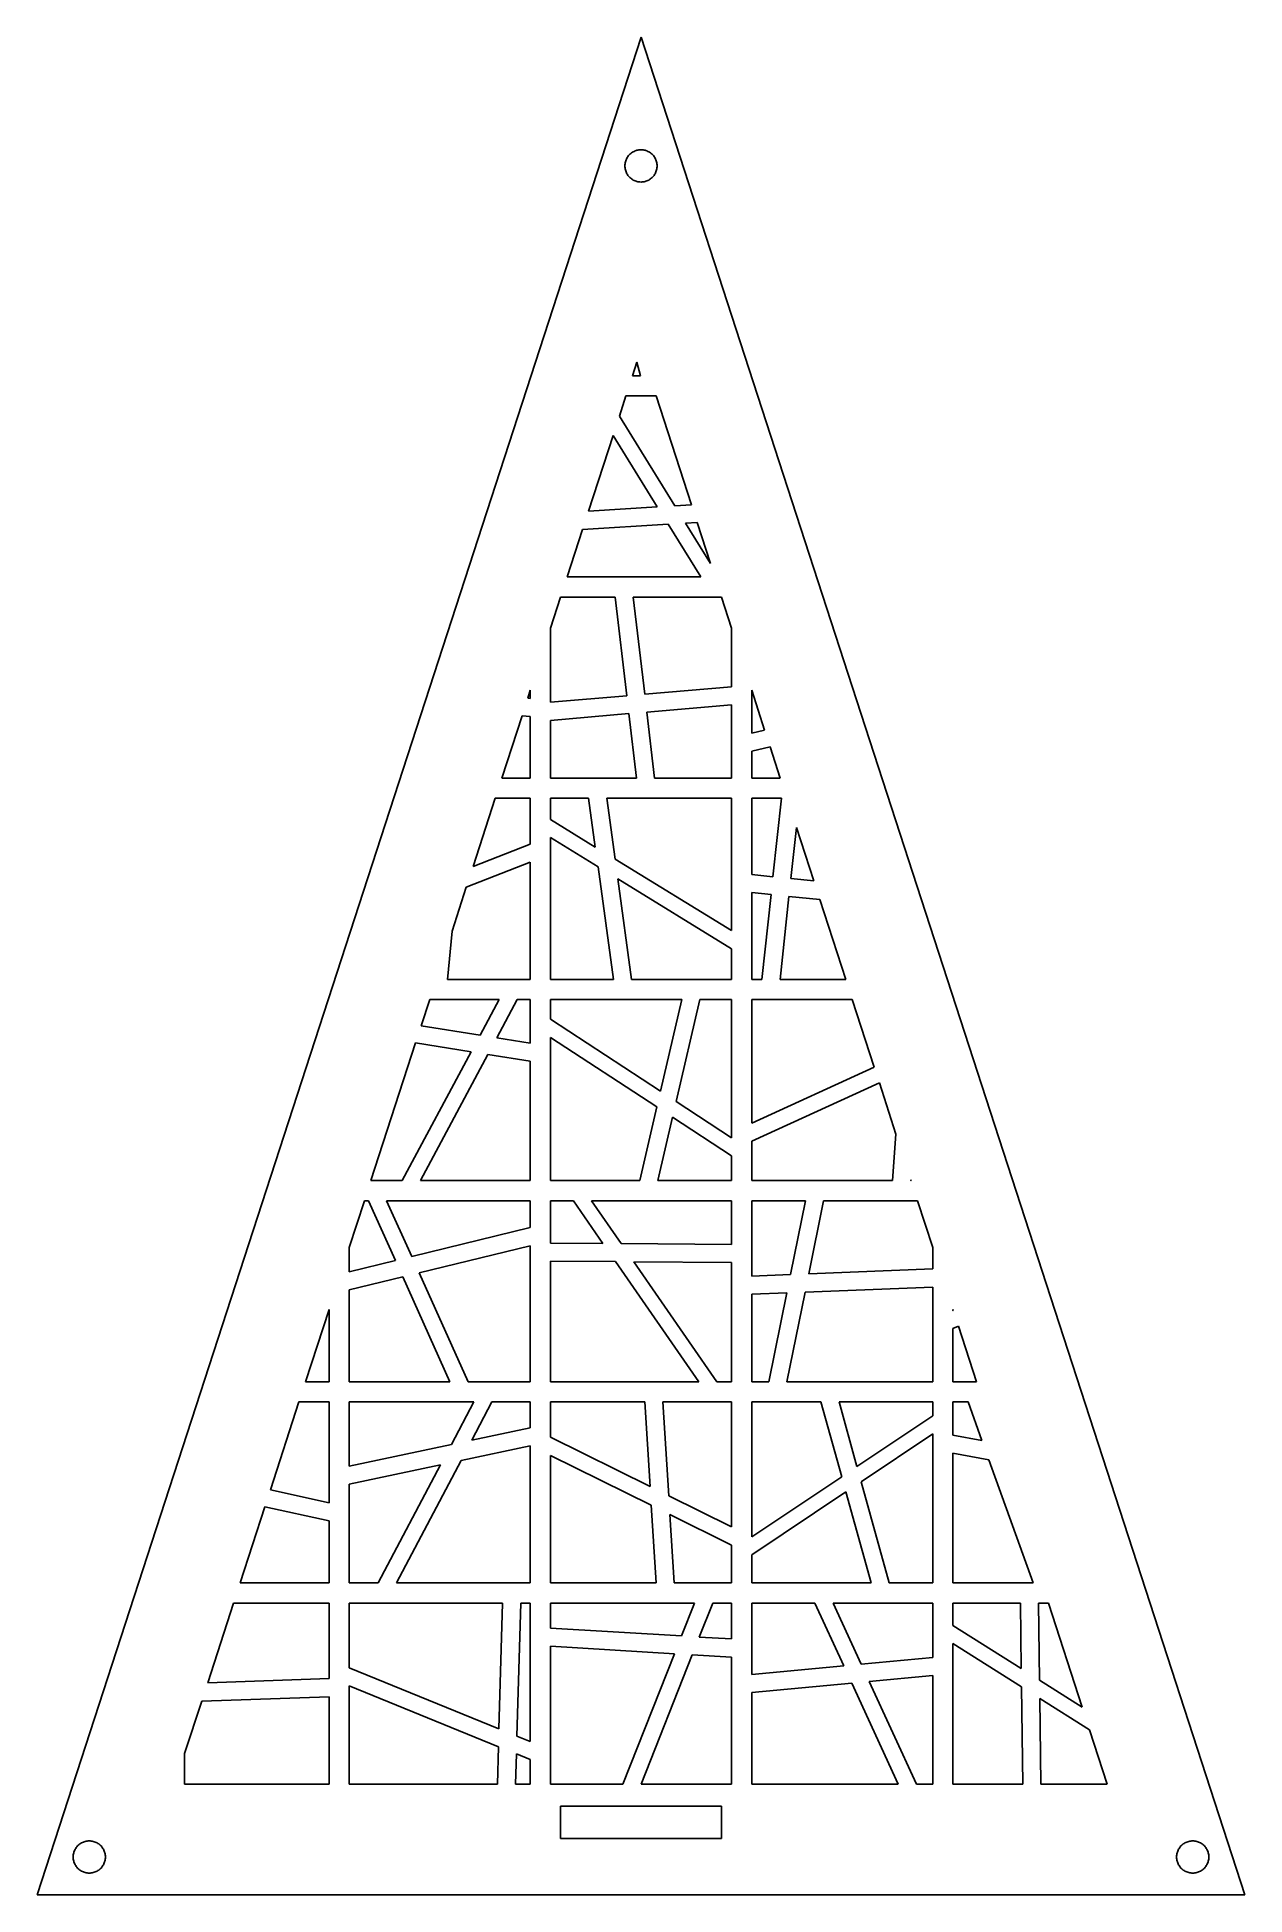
# Model space of a CAD drawing. Header units: metres. Extents: x -75 to 75, y 0 to 231.
import ezdxf

# ---------------------------------------------------------------- set-up
doc = ezdxf.new("R2010")
doc.units = ezdxf.units.M

msp = doc.modelspace()

# ---------------------------------------------------------------- linework, layer by layer
for p, q in [((0, 230.826), (-75, 0)), ((75, 0), (0, 230.826)), ((-2, 214.826), (-1.99605, 214.952)), ((-1.99605, 214.701), (-2, 214.826)), ((-1.99605, 214.952), (-1.98422, 215.077)), ((-1.98422, 214.576), (-1.99605, 214.701)), ((-1.98422, 215.077), (-1.96457, 215.201)), ((-1.96457, 215.201), (-1.93716, 215.324)), ((-1.93716, 215.324), (-1.9021, 215.444)), ((-1.9021, 215.444), (-1.85954, 215.562)), ((-1.85954, 215.562), (-1.80965, 215.678)), ((-1.80965, 215.678), (-1.75261, 215.79)), ((-1.75261, 215.79), (-1.68864, 215.898)), ((-1.68864, 215.898), (-1.61803, 216.002)), ((-1.61803, 216.002), (-1.54102, 216.101)), ((-1.54102, 216.101), (-1.45793, 216.195)), ((-1.45793, 216.195), (-1.36908, 216.284)), ((-1.36908, 216.284), (-1.27484, 216.367)), ((-1.27484, 216.367), (-1.17557, 216.444)), ((-1.17557, 216.444), (-1.07164, 216.515)), ((-1.07164, 216.515), (-0.963501, 216.579)), ((-0.963501, 216.579), (-0.851547, 216.636)), ((-0.851547, 216.636), (-0.736237, 216.686)), ((-0.736237, 216.686), (-0.618027, 216.728)), ((-0.618027, 216.728), (-0.497375, 216.763)), ((-0.497375, 216.763), (-0.374756, 216.791)), ((-0.374756, 216.791), (-0.250656, 216.81)), ((-0.250656, 216.81), (-0.12558, 216.822)), ((-0.12558, 216.822), (0, 216.826)), ((0, 216.826), (0.12558, 216.822)), ((0.12558, 216.822), (0.250656, 216.81)), ((0.250656, 216.81), (0.374756, 216.791)), ((0.374756, 216.791), (0.497375, 216.763)), ((0.497375, 216.763), (0.618027, 216.728)), ((0.618027, 216.728), (0.736237, 216.686)), ((0.736237, 216.686), (0.851547, 216.636)), ((0.851547, 216.636), (0.963501, 216.579)), ((0.963501, 216.579), (1.07164, 216.515)), ((1.07164, 216.515), (1.17557, 216.444)), ((1.17557, 216.444), (1.27484, 216.367)), ((1.27484, 216.367), (1.36908, 216.284)), ((1.36908, 216.284), (1.45793, 216.195)), ((1.45793, 216.195), (1.54102, 216.101)), ((1.54102, 216.101), (1.61803, 216.002)), ((1.61803, 216.002), (1.68864, 215.898)), ((1.68864, 215.898), (1.75261, 215.79)), ((1.75261, 215.79), (1.80965, 215.678)), ((1.80965, 215.678), (1.85954, 215.562)), ((1.85954, 215.562), (1.9021, 215.444)), ((1.9021, 215.444), (1.93716, 215.324)), ((1.93716, 215.324), (1.96457, 215.201)), ((1.96457, 215.201), (1.98422, 215.077)), ((1.98422, 215.077), (1.99605, 214.952)), ((1.99605, 214.701), (1.98422, 214.576)), ((1.99605, 214.952), (2, 214.826)), ((2, 214.826), (1.99605, 214.701)), ((-1.96457, 214.451), (-1.98422, 214.576)), ((-1.93716, 214.329), (-1.96457, 214.451)), ((-1.9021, 214.208), (-1.93716, 214.329)), ((-1.85954, 214.09), (-1.9021, 214.208)), ((-1.80965, 213.975), (-1.85954, 214.09)), ((-1.75261, 213.863), (-1.80965, 213.975)), ((-1.68864, 213.755), (-1.75261, 213.863)), ((-1.61803, 213.651), (-1.68864, 213.755)), ((-1.54102, 213.551), (-1.61803, 213.651)), ((-1.45793, 213.457), (-1.54102, 213.551)), ((-1.36908, 213.368), (-1.45793, 213.457)), ((-1.27484, 213.285), (-1.36908, 213.368)), ((-1.17557, 213.208), (-1.27484, 213.285)), ((-1.07164, 213.138), (-1.17557, 213.208)), ((-0.963501, 213.074), (-1.07164, 213.138)), ((-0.851547, 213.017), (-0.963501, 213.074)), ((-0.736237, 212.967), (-0.851547, 213.017)), ((-0.618027, 212.924), (-0.736237, 212.967)), ((-0.497375, 212.889), (-0.618027, 212.924)), ((-0.374756, 212.862), (-0.497375, 212.889)), ((-0.250656, 212.842), (-0.374756, 212.862)), ((-0.12558, 212.83), (-0.250656, 212.842)), ((0, 212.826), (-0.12558, 212.83)), ((0.12558, 212.83), (0, 212.826)), ((0.250656, 212.842), (0.12558, 212.83)), ((0.374756, 212.862), (0.250656, 212.842)), ((0.497375, 212.889), (0.374756, 212.862)), ((0.618027, 212.924), (0.497375, 212.889)), ((0.736237, 212.967), (0.618027, 212.924)), ((0.851547, 213.017), (0.736237, 212.967)), ((0.963501, 213.074), (0.851547, 213.017)), ((1.07164, 213.138), (0.963501, 213.074)), ((1.17557, 213.208), (1.07164, 213.138)), ((1.27484, 213.285), (1.17557, 213.208)), ((1.36908, 213.368), (1.27484, 213.285)), ((1.45793, 213.457), (1.36908, 213.368)), ((1.54102, 213.551), (1.45793, 213.457)), ((1.61803, 213.651), (1.54102, 213.551)), ((1.68864, 213.755), (1.61803, 213.651)), ((1.75261, 213.863), (1.68864, 213.755)), ((1.80965, 213.975), (1.75261, 213.863)), ((1.85954, 214.09), (1.80965, 213.975)), ((1.9021, 214.208), (1.85954, 214.09)), ((1.93716, 214.329), (1.9021, 214.208)), ((1.96457, 214.451), (1.93716, 214.329)), ((1.98422, 214.576), (1.96457, 214.451)), ((-1.05396, 188.75), (-0.504974, 190.439)), ((-0.504974, 190.439), (-0.064468, 188.75)), ((-0.064468, 188.75), (-1.05396, 188.75)), ((-2.6908, 183.712), (-1.86618, 186.25)), ((-1.86618, 186.25), (1.86618, 186.25)), ((1.86618, 186.25), (6.2614, 172.723)), ((4.19044, 172.596), (-2.6908, 183.712)), ((-6.51649, 171.938), (-3.46526, 181.328)), ((-3.46526, 181.328), (2.02293, 172.462)), ((2.02293, 172.462), (-6.51649, 171.938)), ((6.2614, 172.723), (4.19044, 172.596)), ((-9.17696, 163.75), (-7.26244, 169.642)), ((-7.26244, 169.642), (3.36456, 170.295)), ((3.36456, 170.295), (7.41615, 163.75)), ((5.53207, 170.428), (6.97815, 170.517)), ((8.63657, 165.413), (5.53207, 170.428)), ((6.97815, 170.517), (8.63657, 165.413)), ((7.41615, 163.75), (-9.17696, 163.75)), ((-11.2499, 157.37), (-9.98918, 161.25)), ((-9.98918, 161.25), (-3.20663, 161.25)), ((-3.20663, 161.25), (-1.76697, 149.002)), ((-0.957108, 161.25), (9.98918, 161.25)), ((0.460052, 149.193), (-0.957108, 161.25)), ((9.98918, 161.25), (11.2499, 157.37)), ((-11.2499, 148.186), (-11.2499, 157.37)), ((11.2499, 157.37), (11.2499, 150.121)), ((11.2499, 150.121), (0.460052, 149.193)), ((-14.0689, 148.694), (-13.7497, 149.676)), ((-13.7497, 148.665), (-14.0689, 148.694)), ((-13.7497, 149.676), (-13.7497, 148.665)), ((-1.76697, 149.002), (-11.2499, 148.186)), ((0.721359, 146.966), (11.2499, 147.871)), ((11.2499, 147.871), (11.2499, 138.75)), ((13.7497, 149.676), (15.3558, 144.733)), ((13.7497, 144.337), (13.7497, 149.676)), ((-17.2999, 138.75), (-14.7789, 146.509)), ((-14.7789, 146.509), (-13.7497, 146.415)), ((-13.7497, 146.415), (-13.7497, 138.75)), ((-11.2499, 145.937), (-1.50528, 146.774)), ((-11.2499, 138.75), (-11.2499, 145.937)), ((-1.50528, 146.774), (-0.561905, 138.75)), ((1.68724, 138.75), (0.721359, 146.966)), ((15.3558, 144.733), (13.7497, 144.337)), ((13.7497, 142.087), (16.0326, 142.65)), ((13.7497, 138.75), (13.7497, 142.087)), ((16.0326, 142.65), (17.2999, 138.75)), ((-13.7497, 138.75), (-17.2999, 138.75)), ((-0.561905, 138.75), (-11.2499, 138.75)), ((11.2499, 138.75), (1.68724, 138.75)), ((17.2999, 138.75), (13.7497, 138.75)), ((-20.859, 127.796), (-18.1122, 136.25)), ((-18.1122, 136.25), (-13.7497, 136.25)), ((-13.7497, 136.25), (-13.7497, 130.557)), ((-11.2499, 133.615), (-11.2499, 136.25)), ((-11.2499, 136.25), (-6.51283, 136.25)), ((-6.51283, 136.25), (-5.67856, 130.198)), ((-3.22037, 128.69), (-4.26292, 136.25)), ((-4.26292, 136.25), (11.2499, 136.25)), ((11.2499, 136.25), (11.2499, 119.814)), ((13.7497, 126.778), (13.7497, 136.25)), ((13.7497, 136.25), (17.4339, 136.25)), ((17.4339, 136.25), (16.3879, 126.507)), ((-5.67856, 130.198), (-11.2499, 133.615)), ((18.6138, 126.277), (19.2939, 132.613)), ((19.2939, 132.613), (21.4473, 125.985)), ((-13.7497, 130.557), (-20.859, 127.796)), ((-11.2499, 113.75), (-11.2499, 131.365)), ((-11.2499, 131.365), (-5.33943, 127.74)), ((-21.6956, 125.221), (-13.7497, 128.307)), ((-13.7497, 128.307), (-13.7497, 113.75)), ((-5.33943, 127.74), (-3.41072, 113.75)), ((11.2499, 119.814), (-3.22037, 128.69)), ((-23.4722, 119.754), (-21.6956, 125.221)), ((-1.16081, 113.75), (-2.88162, 126.233)), ((-2.88162, 126.233), (11.2499, 117.564)), ((16.3879, 126.507), (13.7497, 126.778)), ((21.4473, 125.985), (18.6138, 126.277)), ((13.7497, 113.75), (13.7497, 124.529)), ((13.7497, 124.529), (16.1491, 124.282)), ((16.1491, 124.282), (15.0185, 113.75)), ((17.2684, 113.75), (18.3746, 124.052)), ((18.3746, 124.052), (22.2036, 123.658)), ((22.2036, 123.658), (25.4229, 113.75)), ((-24.0147, 113.75), (-23.4722, 119.754)), ((11.2499, 117.564), (11.2499, 113.75)), ((-13.7497, 113.75), (-24.0147, 113.75)), ((-3.41072, 113.75), (-11.2499, 113.75)), ((11.2499, 113.75), (-1.16081, 113.75)), ((15.0185, 113.75), (13.7497, 113.75)), ((25.4229, 113.75), (17.2684, 113.75)), ((-27.2936, 107.993), (-26.2352, 111.25)), ((-26.2352, 111.25), (-17.6243, 111.25)), ((-17.6243, 111.25), (-19.9848, 106.831)), ((-17.9108, 106.502), (-15.3744, 111.25)), ((-15.3744, 111.25), (-13.7497, 111.25)), ((-13.7497, 111.25), (-13.7497, 105.841)), ((-11.2499, 108.793), (-11.2499, 111.25)), ((-11.2499, 111.25), (5.05371, 111.25)), ((5.05371, 111.25), (2.40974, 99.8474)), ((4.36287, 98.5683), (7.30362, 111.25)), ((7.30362, 111.25), (11.2499, 111.25)), ((11.2499, 111.25), (11.2499, 94.0575)), ((13.7497, 111.25), (26.2352, 111.25)), ((13.7497, 95.8858), (13.7497, 111.25)), ((26.2352, 111.25), (28.9691, 102.836)), ((2.40974, 99.8474), (-11.2499, 108.793)), ((-19.9848, 106.831), (-27.2936, 107.993)), ((-13.7497, 105.841), (-17.9108, 106.502)), ((-11.2499, 88.7501), (-11.2499, 106.543)), ((-11.2499, 106.543), (1.95694, 97.8939)), ((-33.5458, 88.7501), (-27.9887, 105.853)), ((-21.093, 104.757), (-29.6448, 88.7501)), ((-27.9887, 105.853), (-21.093, 104.757)), ((-27.3945, 88.7501), (-19.0189, 104.428)), ((-19.0189, 104.428), (-13.7497, 103.591)), ((-13.7497, 103.591), (-13.7497, 88.7501)), ((28.9691, 102.836), (13.7497, 95.8858)), ((13.7497, 93.6359), (29.6058, 100.876)), ((29.6058, 100.876), (31.6686, 94.5275)), ((1.95694, 97.8939), (-0.163269, 88.7501)), ((11.2499, 94.0575), (4.36287, 98.5683)), ((2.08626, 88.7501), (3.91006, 96.6148)), ((3.91006, 96.6148), (11.2499, 91.8076)), ((13.7497, 88.7501), (13.7497, 93.6359)), ((31.6686, 94.5275), (31.2561, 88.7501)), ((11.2499, 91.8076), (11.2499, 88.7501)), ((-29.6448, 88.7501), (-33.5458, 88.7501)), ((-13.7497, 88.7501), (-27.3945, 88.7501)), ((-0.163269, 88.7501), (-11.2499, 88.7501)), ((11.2499, 88.7501), (2.08626, 88.7501)), ((31.2561, 88.7501), (13.7497, 88.7501)), ((33.5064, 88.7501), (33.5135, 88.8495)), ((33.5458, 88.7501), (33.5064, 88.7501)), ((33.5135, 88.8495), (33.5458, 88.7501)), ((-36.2499, 80.4277), (-34.358, 86.2503)), ((-34.358, 86.2503), (-33.8509, 86.2503)), ((-33.8509, 86.2503), (-30.505, 78.8128)), ((-31.601, 86.2503), (-13.7497, 86.2503)), ((-28.4779, 79.3083), (-31.601, 86.2503)), ((-13.7497, 86.2503), (-13.7497, 82.909)), ((-11.2499, 80.9891), (-11.2499, 86.2503)), ((-11.2499, 86.2503), (-8.39653, 86.2503)), ((-8.39653, 86.2503), (-4.72145, 80.9402)), ((-2.4601, 80.9231), (-6.14662, 86.2503)), ((-6.14662, 86.2503), (11.2499, 86.2503)), ((11.2499, 86.2503), (11.2499, 80.8205)), ((13.7497, 86.2503), (20.4178, 86.2503)), ((13.7497, 76.8799), (13.7497, 86.2503)), ((20.4178, 86.2503), (18.5608, 77.0706)), ((20.829, 77.1606), (22.6681, 86.2503)), ((22.6681, 86.2503), (34.358, 86.2503)), ((34.358, 86.2503), (36.2499, 80.4277)), ((-13.7497, 82.909), (-28.4779, 79.3083)), ((-4.72145, 80.9402), (-11.2499, 80.9891)), ((11.2499, 80.8205), (-2.4601, 80.9231)), ((-36.2499, 77.4082), (-36.2499, 80.4277)), ((-30.505, 78.8128), (-36.2499, 77.4082)), ((-27.5658, 77.2812), (-13.7497, 80.6587)), ((-13.7497, 80.6587), (-13.7497, 63.7501)), ((-11.2499, 63.7501), (-11.2499, 78.7388)), ((-11.2499, 78.7388), (-3.15628, 78.6785)), ((-3.15628, 78.6785), (7.1743, 63.7501)), ((9.42421, 63.7501), (-0.894928, 78.6613)), ((-0.894928, 78.6613), (11.2499, 78.5706)), ((11.2499, 78.5706), (11.2499, 63.7501)), ((36.2499, 80.4277), (36.2499, 77.7729)), ((-36.2499, 75.1579), (-29.5933, 76.7853)), ((-29.5933, 76.7853), (-23.7289, 63.7501)), ((-21.4787, 63.7501), (-27.5658, 77.2812)), ((18.5608, 77.0706), (13.7497, 76.8799)), ((36.2499, 77.7729), (20.829, 77.1606)), ((-36.2499, 63.7501), (-36.2499, 75.1579)), ((13.7497, 74.63), (18.1023, 74.8028)), ((13.7497, 63.7501), (13.7497, 74.63)), ((18.1023, 74.8028), (15.8661, 63.7501)), ((18.1164, 63.7501), (20.3705, 74.8928)), ((20.3705, 74.8928), (36.2499, 75.5226)), ((36.2499, 75.5226), (36.2499, 63.7501)), ((-41.6688, 63.7501), (-38.7497, 72.7341)), ((-38.7497, 72.7341), (-38.7497, 63.7501)), ((38.7497, 72.7341), (38.786, 72.6224)), ((38.7497, 72.607), (38.7497, 72.7341)), ((38.786, 72.6224), (38.7497, 72.607)), ((38.7497, 70.3571), (39.4289, 70.6437)), ((38.7497, 63.7501), (38.7497, 70.3571)), ((39.4289, 70.6437), (41.6688, 63.7501)), ((-38.7497, 63.7501), (-41.6688, 63.7501)), ((-23.7289, 63.7501), (-36.2499, 63.7501)), ((-13.7497, 63.7501), (-21.4787, 63.7501)), ((7.1743, 63.7501), (-11.2499, 63.7501)), ((11.2499, 63.7501), (9.42421, 63.7501)), ((15.8661, 63.7501), (13.7497, 63.7501)), ((36.2499, 63.7501), (18.1164, 63.7501)), ((41.6688, 63.7501), (38.7497, 63.7501)), ((-46.037, 50.3062), (-42.481, 61.2503)), ((-42.481, 61.2503), (-38.7497, 61.2503)), ((-38.7497, 61.2503), (-38.7497, 48.716)), ((-36.2499, 61.2503), (-20.7668, 61.2503)), ((-36.2499, 53.2822), (-36.2499, 61.2503)), ((-20.7668, 61.2503), (-23.5508, 55.97)), ((-21.0178, 56.506), (-18.5169, 61.2503)), ((-18.5169, 61.2503), (-13.7497, 61.2503)), ((-13.7497, 61.2503), (-13.7497, 58.0444)), ((-11.2499, 56.8516), (-11.2499, 61.2503)), ((-11.2499, 61.2503), (0.457001, 61.2503)), ((0.457001, 61.2503), (1.12305, 50.724)), ((3.44582, 49.5739), (2.70729, 61.2503)), ((2.70729, 61.2503), (11.2499, 61.2503)), ((11.2499, 61.2503), (11.2499, 45.7088)), ((13.7497, 61.2503), (22.3511, 61.2503)), ((13.7497, 44.4912), (13.7497, 61.2503)), ((22.3511, 61.2503), (24.9252, 51.955)), ((24.6014, 61.2503), (36.2499, 61.2503)), ((26.8242, 53.2234), (24.6014, 61.2503)), ((36.2499, 61.2503), (36.2499, 59.5188)), ((38.7497, 57.1293), (38.7497, 61.2503)), ((38.7497, 61.2503), (40.6242, 61.2503)), ((40.6242, 61.2503), (42.3504, 56.4552)), ((-13.7497, 58.0444), (-21.0178, 56.506)), ((36.2499, 59.5188), (26.8242, 53.2234)), ((-23.5508, 55.97), (-36.2499, 53.2822)), ((-22.3534, 53.9734), (-13.7497, 55.7945)), ((-13.7497, 55.7945), (-13.7497, 38.7501)), ((1.12305, 50.724), (-11.2499, 56.8516)), ((27.3499, 51.3248), (36.2499, 57.2689)), ((36.2499, 57.2689), (36.2499, 38.7501)), ((42.3504, 56.4552), (38.7497, 57.1293)), ((-36.2499, 51.0319), (-24.8863, 53.437)), ((-24.8863, 53.437), (-32.6294, 38.7501)), ((-30.3799, 38.7501), (-22.3534, 53.9734)), ((-11.2499, 38.7501), (-11.2499, 54.6013)), ((-11.2499, 54.6013), (1.27029, 48.4009)), ((38.7497, 38.7501), (38.7497, 54.879)), ((38.7497, 54.879), (43.2186, 54.0424)), ((43.2186, 54.0424), (48.7228, 38.7501)), ((-36.2499, 38.7501), (-36.2499, 51.0319)), ((24.9252, 51.955), (13.7497, 44.4912)), ((30.8323, 38.7501), (27.3499, 51.3248)), ((-38.7497, 48.716), (-46.037, 50.3062)), ((11.2499, 45.7088), (3.44582, 49.5739)), ((13.7497, 42.2413), (25.4509, 50.0565)), ((25.4509, 50.0565), (28.582, 38.7501)), ((-49.7918, 38.7501), (-46.7197, 48.2051)), ((-46.7197, 48.2051), (-38.7497, 46.4657)), ((-38.7497, 46.4657), (-38.7497, 38.7501)), ((1.27029, 48.4009), (1.88065, 38.7501)), ((4.13017, 38.7501), (3.59268, 47.2507)), ((3.59268, 47.2507), (11.2499, 43.4589)), ((11.2499, 43.4589), (11.2499, 38.7501)), ((13.7497, 38.7501), (13.7497, 42.2413)), ((-38.7497, 38.7501), (-49.7918, 38.7501)), ((-32.6294, 38.7501), (-36.2499, 38.7501)), ((-13.7497, 38.7501), (-30.3799, 38.7501)), ((1.88065, 38.7501), (-11.2499, 38.7501)), ((11.2499, 38.7501), (4.13017, 38.7501)), ((28.582, 38.7501), (13.7497, 38.7501)), ((36.2499, 38.7501), (30.8323, 38.7501)), ((48.7228, 38.7501), (38.7497, 38.7501)), ((-53.8221, 26.3461), (-50.604, 36.2503)), ((-50.604, 36.2503), (-38.7497, 36.2503)), ((-38.7497, 36.2503), (-38.7497, 26.8677)), ((-36.2499, 28.2066), (-36.2499, 36.2503)), ((-36.2499, 36.2503), (-17.1844, 36.2503)), ((-17.1844, 36.2503), (-17.6392, 20.6314)), ((-15.4152, 19.7266), (-14.9342, 36.2503)), ((-14.9342, 36.2503), (-13.7497, 36.2503)), ((-13.7497, 36.2503), (-13.7497, 19.0483)), ((-11.2499, 33.1436), (-11.2499, 36.2503)), ((-11.2499, 36.2503), (6.66389, 36.2503)), ((6.66389, 36.2503), (5.04684, 32.1651)), ((7.24449, 32.0332), (8.9138, 36.2503)), ((8.9138, 36.2503), (11.2499, 36.2503)), ((11.2499, 36.2503), (11.2499, 31.7924)), ((13.7497, 36.2503), (21.6053, 36.2503)), ((13.7497, 27.3758), (13.7497, 36.2503)), ((21.6053, 36.2503), (25.1919, 28.4554)), ((23.8556, 36.2503), (36.2499, 36.2503)), ((27.3483, 28.6591), (23.8556, 36.2503)), ((36.2499, 36.2503), (36.2499, 29.4987)), ((38.7497, 33.4774), (38.7497, 36.2503)), ((38.7497, 36.2503), (47.1371, 36.2503)), ((47.1371, 36.2503), (47.2363, 28.112)), ((49.5033, 26.6788), (49.387, 36.2503)), ((49.387, 36.2503), (50.604, 36.2503)), ((50.604, 36.2503), (54.8025, 23.3286)), ((5.04684, 32.1651), (-11.2499, 33.1436)), ((47.2363, 28.112), (38.7497, 33.4774)), ((-11.2499, 13.7501), (-11.2499, 30.8937)), ((-11.2499, 30.8937), (4.17709, 29.9671)), ((11.2499, 31.7924), (7.24449, 32.0332)), ((38.7497, 13.7501), (38.7497, 31.2279)), ((38.7497, 31.2279), (47.2637, 25.845)), ((-17.6392, 20.6314), (-36.2499, 28.2066)), ((4.17709, 29.9671), (-2.24113, 13.7501)), ((0.008392, 13.7501), (6.37474, 29.8351)), ((6.37474, 29.8351), (11.2499, 29.5422)), ((11.2499, 29.5422), (11.2499, 13.7501)), ((25.1919, 28.4554), (13.7497, 27.3758)), ((36.2499, 29.4987), (27.3483, 28.6591)), ((-38.7497, 26.8677), (-53.8221, 26.3461)), ((-36.2499, 13.7501), (-36.2499, 25.9571)), ((-36.2499, 25.9571), (-17.704, 18.4078)), ((13.7497, 25.1259), (26.1841, 26.2989)), ((26.1841, 26.2989), (31.9576, 13.7501)), ((28.3405, 26.5022), (36.2499, 27.2488)), ((34.2075, 13.7501), (28.3405, 26.5022)), ((36.2499, 27.2488), (36.2499, 13.7501)), ((47.2637, 25.845), (47.411, 13.7501)), ((54.8025, 23.3286), (49.5033, 26.6788)), ((-56.681, 17.5473), (-54.5614, 24.0706)), ((-54.5614, 24.0706), (-38.7497, 24.6181)), ((-38.7497, 24.6181), (-38.7497, 13.7501)), ((13.7497, 13.7501), (13.7497, 25.1259)), ((49.6609, 13.7501), (49.5312, 24.4114)), ((49.5312, 24.4114), (55.7226, 20.497)), ((-13.7497, 19.0483), (-15.4152, 19.7266)), ((55.7226, 20.497), (57.9148, 13.7501)), ((-56.6982, 13.7501), (-56.681, 17.5473)), ((-17.704, 18.4078), (-17.8394, 13.7501)), ((-15.5895, 13.7501), (-15.48, 17.5022)), ((-15.48, 17.5022), (-13.7497, 16.798)), ((-13.7497, 16.798), (-13.7497, 13.7501)), ((-38.7497, 13.7501), (-56.6982, 13.7501)), ((-17.8394, 13.7501), (-36.2499, 13.7501)), ((-13.7497, 13.7501), (-15.5895, 13.7501)), ((-2.24113, 13.7501), (-11.2499, 13.7501)), ((11.2499, 13.7501), (0.008392, 13.7501)), ((31.9576, 13.7501), (13.7497, 13.7501)), ((36.2499, 13.7501), (34.2075, 13.7501)), ((47.411, 13.7501), (38.7497, 13.7501)), ((57.9148, 13.7501), (49.6609, 13.7501)), ((-10, 7), (-10, 11)), ((-10, 11), (10, 11)), ((10, 11), (10, 7)), ((10, 7), (-10, 7)), ((-70.5279, 4.70227), (-70.5239, 4.82785)), ((-70.5239, 4.57669), (-70.5279, 4.70227)), ((-70.5239, 4.82785), (-70.5121, 4.95294)), ((-70.5121, 4.95294), (-70.4924, 5.07704)), ((-70.4924, 5.07704), (-70.465, 5.19966)), ((-70.465, 5.19966), (-70.43, 5.32031)), ((-70.43, 5.32031), (-70.3874, 5.43852)), ((-70.3874, 5.43852), (-70.3375, 5.55383)), ((-70.3375, 5.55383), (-70.2805, 5.66579)), ((-70.2805, 5.66579), (-70.2165, 5.77393)), ((-70.2165, 5.77393), (-70.1459, 5.87784)), ((-70.1459, 5.87784), (-70.0689, 5.97713)), ((-70.0689, 5.97713), (-69.9858, 6.07137)), ((-69.9858, 6.07137), (-69.897, 6.16022)), ((-69.897, 6.16022), (-69.8027, 6.2433)), ((-69.8027, 6.2433), (-69.7034, 6.32031)), ((-69.7034, 6.32031), (-69.5995, 6.39093)), ((-69.5995, 6.39093), (-69.4914, 6.4549)), ((-69.4914, 6.4549), (-69.3794, 6.51193)), ((-69.3794, 6.51193), (-69.2641, 6.56183)), ((-69.2641, 6.56183), (-69.1459, 6.60439)), ((-69.1459, 6.60439), (-69.0252, 6.63943)), ((-69.0252, 6.63943), (-68.9026, 6.66685)), ((-68.9026, 6.66685), (-68.7785, 6.68651)), ((-68.7785, 6.68651), (-68.6534, 6.69833)), ((-68.6534, 6.69833), (-68.5279, 6.70227)), ((-68.5279, 6.70227), (-68.4023, 6.69833)), ((-68.4023, 6.69833), (-68.2772, 6.68651)), ((-68.2772, 6.68651), (-68.1531, 6.66685)), ((-68.1531, 6.66685), (-68.0305, 6.63943)), ((-68.0305, 6.63943), (-67.9098, 6.60439)), ((-67.9098, 6.60439), (-67.7916, 6.56183)), ((-67.7916, 6.56183), (-67.6763, 6.51193)), ((-67.6763, 6.51193), (-67.5643, 6.4549)), ((-67.5643, 6.4549), (-67.4562, 6.39093)), ((-67.4562, 6.39093), (-67.3523, 6.32031)), ((-67.3523, 6.32031), (-67.253, 6.2433)), ((-67.253, 6.2433), (-67.1588, 6.16022)), ((-67.1588, 6.16022), (-67.0699, 6.07137)), ((-67.0699, 6.07137), (-66.9868, 5.97713)), ((-66.9868, 5.97713), (-66.9098, 5.87784)), ((-66.9098, 5.87784), (-66.8392, 5.77393)), ((-66.8392, 5.77393), (-66.7752, 5.66579)), ((-66.7752, 5.66579), (-66.7182, 5.55383)), ((-66.7182, 5.55383), (-66.6683, 5.43852)), ((-66.6683, 5.43852), (-66.6257, 5.32031)), ((-66.6257, 5.32031), (-66.5907, 5.19966)), ((-66.5907, 5.19966), (-66.5633, 5.07704)), ((-66.5633, 5.07704), (-66.5436, 4.95294)), ((-66.5436, 4.95294), (-66.5318, 4.82785)), ((-66.5318, 4.82785), (-66.5279, 4.70227)), ((-66.5279, 4.70227), (-66.5318, 4.57669)), ((66.5279, 4.70227), (66.5318, 4.82785)), ((66.5318, 4.57669), (66.5279, 4.70227)), ((66.5318, 4.82785), (66.5436, 4.95294)), ((66.5436, 4.95294), (66.5633, 5.07704)), ((66.5633, 5.07704), (66.5907, 5.19966)), ((66.5907, 5.19966), (66.6257, 5.32031)), ((66.6257, 5.32031), (66.6683, 5.43852)), ((66.6683, 5.43852), (66.7182, 5.55383)), ((66.7182, 5.55383), (66.7752, 5.66579)), ((66.7752, 5.66579), (66.8392, 5.77393)), ((66.8392, 5.77393), (66.9098, 5.87784)), ((66.9098, 5.87784), (66.9868, 5.97713)), ((66.9868, 5.97713), (67.0699, 6.07137)), ((67.0699, 6.07137), (67.1588, 6.16022)), ((67.1588, 6.16022), (67.253, 6.2433)), ((67.253, 6.2433), (67.3523, 6.32031)), ((67.3523, 6.32031), (67.4562, 6.39093)), ((67.4562, 6.39093), (67.5643, 6.4549)), ((67.5643, 6.4549), (67.6763, 6.51193)), ((67.6763, 6.51193), (67.7916, 6.56183)), ((67.7916, 6.56183), (67.9098, 6.60439)), ((67.9098, 6.60439), (68.0305, 6.63943)), ((68.0305, 6.63943), (68.1531, 6.66685)), ((68.1531, 6.66685), (68.2772, 6.68651)), ((68.2772, 6.68651), (68.4023, 6.69833)), ((68.4023, 6.69833), (68.5279, 6.70227)), ((68.5279, 6.70227), (68.6534, 6.69833)), ((68.6534, 6.69833), (68.7785, 6.68651)), ((68.7785, 6.68651), (68.9026, 6.66685)), ((68.9026, 6.66685), (69.0252, 6.63943)), ((69.0252, 6.63943), (69.1459, 6.60439)), ((69.1459, 6.60439), (69.2641, 6.56183)), ((69.2641, 6.56183), (69.3794, 6.51193)), ((69.3794, 6.51193), (69.4914, 6.4549)), ((69.4914, 6.4549), (69.5995, 6.39093)), ((69.5995, 6.39093), (69.7034, 6.32031)), ((69.7034, 6.32031), (69.8027, 6.2433)), ((69.8027, 6.2433), (69.897, 6.16022)), ((69.897, 6.16022), (69.9858, 6.07137)), ((69.9858, 6.07137), (70.0689, 5.97713)), ((70.0689, 5.97713), (70.1459, 5.87784)), ((70.1459, 5.87784), (70.2165, 5.77393)), ((70.2165, 5.77393), (70.2805, 5.66579)), ((70.2805, 5.66579), (70.3375, 5.55383)), ((70.3375, 5.55383), (70.3874, 5.43852)), ((70.3874, 5.43852), (70.43, 5.32031)), ((70.43, 5.32031), (70.465, 5.19966)), ((70.465, 5.19966), (70.4924, 5.07704)), ((70.4924, 5.07704), (70.5121, 4.95294)), ((70.5121, 4.95294), (70.5239, 4.82785)), ((70.5239, 4.82785), (70.5279, 4.70227)), ((70.5279, 4.70227), (70.5239, 4.57669)), ((-70.5121, 4.45161), (-70.5239, 4.57669)), ((-70.4924, 4.32751), (-70.5121, 4.45161)), ((-70.465, 4.2049), (-70.4924, 4.32751)), ((-70.43, 4.08424), (-70.465, 4.2049)), ((-70.3874, 3.96602), (-70.43, 4.08424)), ((-70.3375, 3.85072), (-70.3874, 3.96602)), ((-70.2805, 3.73877), (-70.3375, 3.85072)), ((-70.2165, 3.63062), (-70.2805, 3.73877)), ((-70.1459, 3.5267), (-70.2165, 3.63062)), ((-70.0689, 3.42743), (-70.1459, 3.5267)), ((-69.9858, 3.33318), (-70.0689, 3.42743)), ((-69.897, 3.24434), (-69.9858, 3.33318)), ((-69.8027, 3.16125), (-69.897, 3.24434)), ((-69.7034, 3.08424), (-69.8027, 3.16125)), ((-69.5995, 3.01363), (-69.7034, 3.08424)), ((-69.4914, 2.94966), (-69.5995, 3.01363)), ((-69.3794, 2.89262), (-69.4914, 2.94966)), ((-69.2641, 2.84273), (-69.3794, 2.89262)), ((-69.1459, 2.80016), (-69.2641, 2.84273)), ((-69.0252, 2.76511), (-69.1459, 2.80016)), ((-68.9026, 2.7377), (-69.0252, 2.76511)), ((-68.7785, 2.71805), (-68.9026, 2.7377)), ((-68.6534, 2.70622), (-68.7785, 2.71805)), ((-68.5279, 2.70227), (-68.6534, 2.70622)), ((-68.4023, 2.70622), (-68.5279, 2.70227)), ((-68.2772, 2.71805), (-68.4023, 2.70622)), ((-68.1531, 2.7377), (-68.2772, 2.71805)), ((-68.0305, 2.76511), (-68.1531, 2.7377)), ((-67.9098, 2.80016), (-68.0305, 2.76511)), ((-67.7916, 2.84273), (-67.9098, 2.80016)), ((-67.6763, 2.89262), (-67.7916, 2.84273)), ((-67.5643, 2.94966), (-67.6763, 2.89262)), ((-67.4562, 3.01363), (-67.5643, 2.94966)), ((-67.3523, 3.08424), (-67.4562, 3.01363)), ((-67.253, 3.16125), (-67.3523, 3.08424)), ((-67.1588, 3.24434), (-67.253, 3.16125)), ((-67.0699, 3.33318), (-67.1588, 3.24434)), ((-66.9868, 3.42743), (-67.0699, 3.33318)), ((-66.9098, 3.5267), (-66.9868, 3.42743)), ((-66.8392, 3.63062), (-66.9098, 3.5267)), ((-66.7752, 3.73877), (-66.8392, 3.63062)), ((-66.7182, 3.85072), (-66.7752, 3.73877)), ((-66.6683, 3.96602), (-66.7182, 3.85072)), ((-66.6257, 4.08424), (-66.6683, 3.96602)), ((-66.5907, 4.2049), (-66.6257, 4.08424)), ((-66.5633, 4.32751), (-66.5907, 4.2049)), ((-66.5436, 4.45161), (-66.5633, 4.32751)), ((-66.5318, 4.57669), (-66.5436, 4.45161)), ((66.5436, 4.45161), (66.5318, 4.57669)), ((66.5633, 4.32751), (66.5436, 4.45161)), ((66.5907, 4.2049), (66.5633, 4.32751)), ((66.6257, 4.08424), (66.5907, 4.2049)), ((66.6683, 3.96602), (66.6257, 4.08424)), ((66.7182, 3.85072), (66.6683, 3.96602)), ((66.7752, 3.73877), (66.7182, 3.85072)), ((66.8392, 3.63062), (66.7752, 3.73877)), ((66.9098, 3.5267), (66.8392, 3.63062)), ((66.9868, 3.42743), (66.9098, 3.5267)), ((67.0699, 3.33318), (66.9868, 3.42743)), ((67.1588, 3.24434), (67.0699, 3.33318)), ((67.253, 3.16125), (67.1588, 3.24434)), ((67.3523, 3.08424), (67.253, 3.16125)), ((67.4562, 3.01363), (67.3523, 3.08424)), ((67.5643, 2.94966), (67.4562, 3.01363)), ((67.6763, 2.89262), (67.5643, 2.94966)), ((67.7916, 2.84273), (67.6763, 2.89262)), ((67.9098, 2.80016), (67.7916, 2.84273)), ((68.0305, 2.76511), (67.9098, 2.80016)), ((68.1531, 2.7377), (68.0305, 2.76511)), ((68.2772, 2.71805), (68.1531, 2.7377)), ((68.4023, 2.70622), (68.2772, 2.71805)), ((68.5279, 2.70227), (68.4023, 2.70622)), ((68.6534, 2.70622), (68.5279, 2.70227)), ((68.7785, 2.71805), (68.6534, 2.70622)), ((68.9026, 2.7377), (68.7785, 2.71805)), ((69.0252, 2.76511), (68.9026, 2.7377)), ((69.1459, 2.80016), (69.0252, 2.76511)), ((69.2641, 2.84273), (69.1459, 2.80016)), ((69.3794, 2.89262), (69.2641, 2.84273)), ((69.4914, 2.94966), (69.3794, 2.89262)), ((69.5995, 3.01363), (69.4914, 2.94966)), ((69.7034, 3.08424), (69.5995, 3.01363)), ((69.8027, 3.16125), (69.7034, 3.08424)), ((69.897, 3.24434), (69.8027, 3.16125)), ((69.9858, 3.33318), (69.897, 3.24434)), ((70.0689, 3.42743), (69.9858, 3.33318)), ((70.1459, 3.5267), (70.0689, 3.42743)), ((70.2165, 3.63062), (70.1459, 3.5267)), ((70.2805, 3.73877), (70.2165, 3.63062)), ((70.3375, 3.85072), (70.2805, 3.73877)), ((70.3874, 3.96602), (70.3375, 3.85072)), ((70.43, 4.08424), (70.3874, 3.96602)), ((70.465, 4.2049), (70.43, 4.08424)), ((70.4924, 4.32751), (70.465, 4.2049)), ((70.5121, 4.45161), (70.4924, 4.32751)), ((70.5239, 4.57669), (70.5121, 4.45161)), ((-75, 0), (75, 0))]:
    msp.add_line(p, q)

doc.saveas('drawing.dxf')
